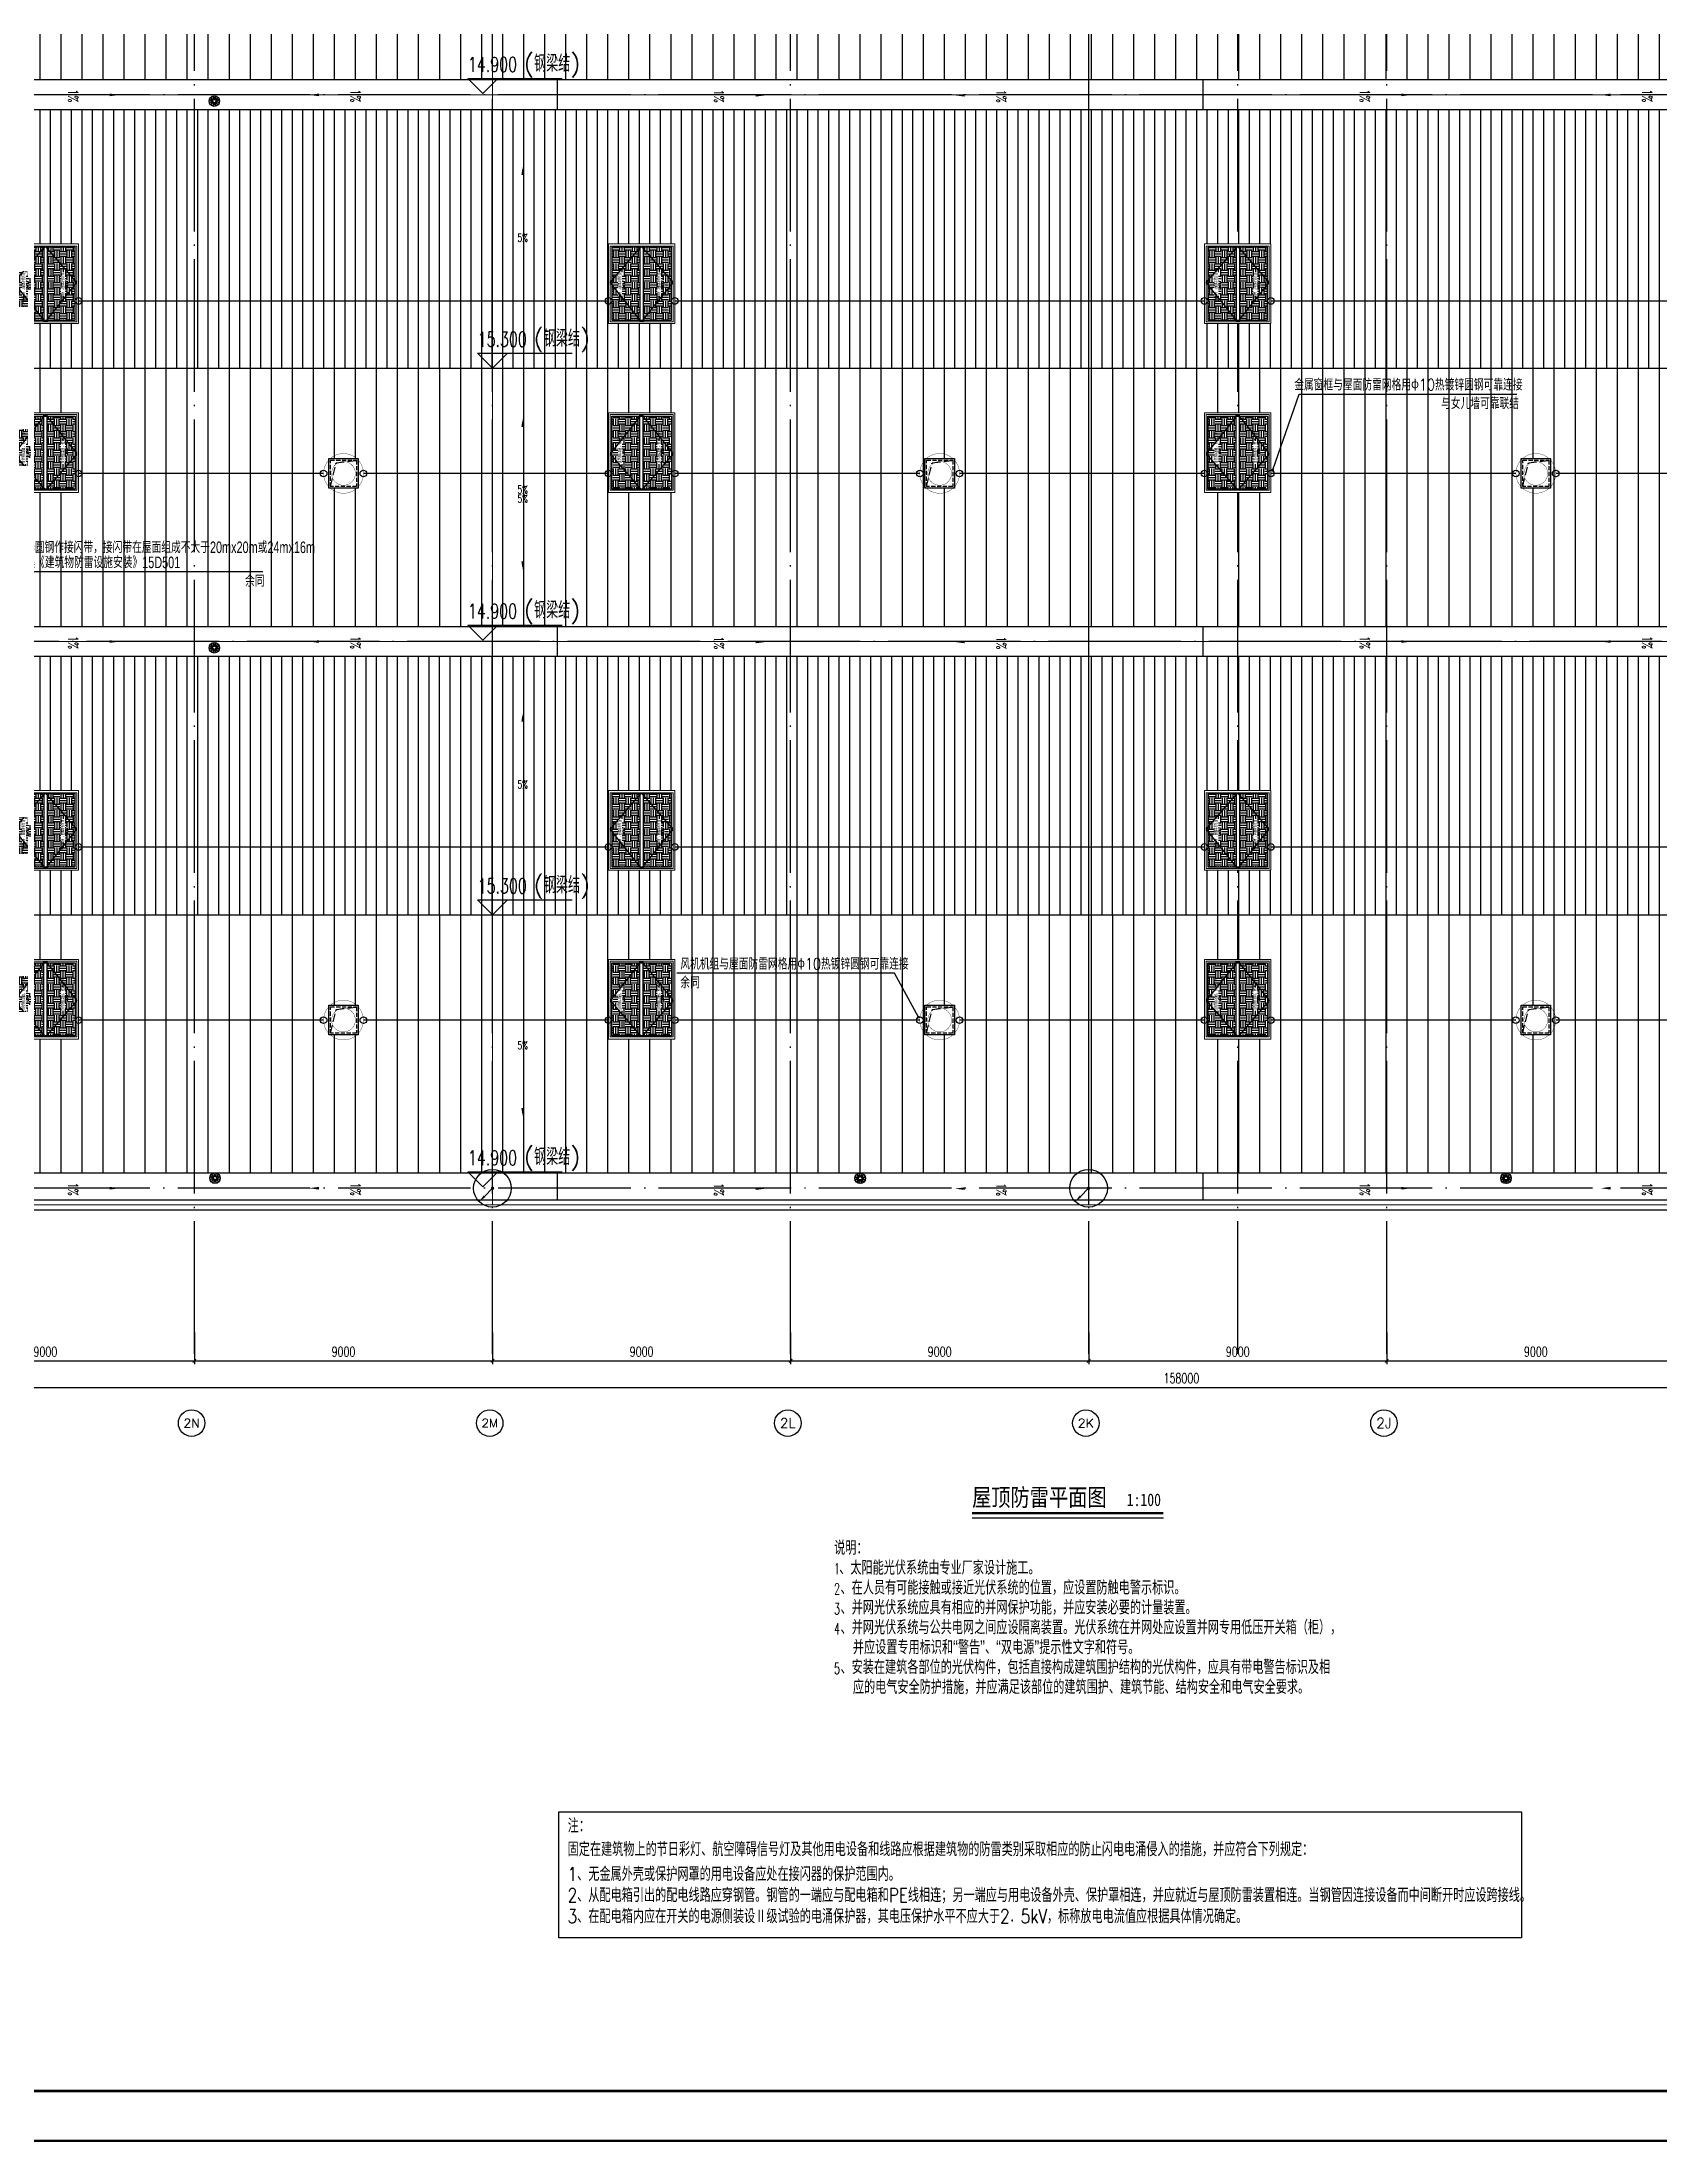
# Model space of a CAD drawing. Extents: x -1396510 to 1250330, y -1892470 to 1623980.
# Drawn here: x -241458 to -192635, y -957638 to -894254 of the extents above; entities that cross this region are included whole.
import ezdxf
from ezdxf.enums import TextEntityAlignment as Align

# ---------------------------------------------------------------- set-up
doc = ezdxf.new("R2010")
doc.units = 0
doc.header["$LTSCALE"] = 1000
doc.header["$MEASUREMENT"] = 0
for name, pattern in [('CENTER2', [1.125, 0.75, -0.125, 0.125, -0.125]), ('DASH', [0.35, 0.25, -0.1]), ('DOTE', [2.42, 2, -0.2, 0.02, -0.2]), ('HIDDEN', [9.525, 6.35, -3.175])]:
    doc.linetypes.add(name, pattern=pattern)
doc.layers.get('Defpoints').update_dxf_attribs({"color": 210})
for name, color, linetype in [('0-cxFrame', 155, 'Continuous'), ('A-AXIS-D', 1, 'Continuous'), ('A-AXIS-DOTE', 14, 'DOTE'), ('A-AXIS-SYMB', 3, 'Continuous'), ('A-DRAIN', 142, 'Continuous'), ('A-HATCH-2', 251, 'Continuous'), ('A-LIN-V', 9, 'Continuous'), ('A-SFCE', 30, 'Continuous'), ('A-WINDOW', 140, 'Continuous'), ('AS-COLN', 6, 'Continuous'), ('AS-结构边线层', 200, 'Continuous'), ('DIM-接地', 3, 'Continuous'), ('DIM_SYMB', 3, 'Continuous'), ('LWIRE', 4, 'Continuous'), ('PUB_TEXT', 7, 'Continuous'), ('SPACE', 7, 'Continuous'), ('SPACE_HATCH', 8, 'Continuous'), ('TEL_LEAD', 3, 'Continuous'), ('TEL_TEXT', 7, 'Continuous'), ('WIRE-接地', 4, 'Continuous'), ('WIRE-照明', 1, 'Continuous'), ('WIRE-避雷', 4, 'Continuous'), ('参考线', 8, 'Continuous'), ('外框', 1, 'HIDDEN'), ('暖通', 7, 'Continuous'), ('虹吸雨水斗', 6, 'Continuous')]:
    doc.layers.add(name, color=color, linetype=linetype)
doc.layers.add('0-cxText', color=131, linetype='Continuous', lineweight=25)
doc.layers.add('成型线', color=3, linetype='Continuous', lineweight=18)
doc.layers.add('A-云线2', color=3, linetype='Continuous', plot=False)
doc.layers.add('A-加建区域', color=47, linetype='Continuous', plot=False)
doc.styles.add('-宋体', font='', dxfattribs={"width": 0.8})
doc.styles.add('_TCH_AXIS', font='COMPLEX', dxfattribs={"bigfont": 'GBCBIG'})
doc.styles.add('_TCH_DIM', font='SIMPLEX', dxfattribs={"bigfont": 'GBCBIG'})
doc.styles.add('_TCH_DIM_T3', font='SIMPLEX', dxfattribs={"width": 0.705882, "bigfont": 'GBCBIG'})
doc.styles.add('_TCH_SPACE', font='SIMPLEX', dxfattribs={"height": 5, "bigfont": 'GBCBIG'})
doc.styles.add('_TEL_DIM', font='SIMPLEX', dxfattribs={"width": 0.8, "height": 3.5, "bigfont": 'HZTXT'})
doc.styles.add('cx_tuming', font='simhei.ttf')
doc.styles.add('cx_tuqian1', font='')
doc.styles.add('HZTXT5', font='aa.shx', dxfattribs={"width": 0.7, "bigfont": 'hztxt.shx'})
doc.styles.get("Standard").update_dxf_attribs({"font": 'gbenor.shx', "bigfont": 'gbcbig.shx'})
doc.styles.add('黑体', font='simhei.ttf', dxfattribs={"height": 12})
doc.styles.get('-宋体').set_extended_font_data('SimSun')
doc.styles.get('cx_tuqian1').set_extended_font_data('SimSun')
doc.dimstyles.new('_TCH_ARCH&&100', dxfattribs={"dimtxt": 297.5, "dimasz": 100, "dimexe": 100, "dimexo": 100, "dimgap": 126.25, "dimtad": 1, "dimdec": 0, "dimzin": 0, "dimdsep": 46, "dimtxsty": '_TCH_DIM_T3', "dimblk": 'ARCHTICK', "dimcen": 0.09, "dimclrt": 7, "dimazin": 2, "dimtfac": 1, "dimtdec": 0, "dimtix": 1, "dimtmove": 2, "dimatfit": 3, "dimfxl": 0, "dimtolj": 1, "dimtzin": 0, "dimarcsym": 0})
pattern_1 = [(90, (-214845.8, -722570), (-317.5, 0), [])]
pattern_2 = [(90, (-214845.8, -722570), (-635, 0), [])]
pattern_3 = [(0, (0, 0), (187.5, 187.5), [187.5, -187.5]), (0, (0, 70.31), (187.5, 187.5), [187.5, -187.5]), (0, (0, 140.62), (187.5, 187.5), [187.5, -187.5]), (90, (23.44, 164.06), (-187.5, 187.5), [187.5, -187.5]), (90, (93.75, 164.06), (-187.5, 187.5), [187.5, -187.5]), (90, (164.06, 164.06), (-187.5, 187.5), [187.5, -187.5])]

# ---------------------------------------------------------------- blocks, each defined once
blk = doc.blocks.new('423213')
at = {"layer": 'A-AXIS-SYMB', "color": 8}
for p, q in [((327494, 689616), (327044, 690066)), ((327044, 690066), (329894, 690066)), ((327494, 689616), (327944, 690066))]:
    blk.add_line(p, q, dxfattribs=at)
at = {"layer": 'A-AXIS-SYMB', "color": 7, "style": '_TCH_DIM', "width": 0.705882}
blk.add_text('14.900', height=446.2, dxfattribs=at).set_placement((327043, 690266))
at = {"layer": 'A-AXIS-SYMB', "color": 7, "style": '_TCH_DIM'}
blk.add_text('(钢梁结)', height=506.4, dxfattribs=at).set_placement((328738, 690266))
blk = doc.blocks.new('w4243')
at = {"layer": 'A-AXIS-SYMB', "color": 8}
for p, q in [((327787, 697820), (327337, 698270)), ((327337, 698270), (330187, 698270)), ((327787, 697820), (328237, 698270))]:
    blk.add_line(p, q, dxfattribs=at)
at = {"layer": 'A-AXIS-SYMB', "color": 7, "style": '_TCH_DIM', "width": 0.705882}
blk.add_text('15.300', height=446.2, dxfattribs=at).set_placement((327337, 698470))
at = {"layer": 'A-AXIS-SYMB', "color": 7, "style": '_TCH_DIM'}
blk.add_text('(钢梁结)', height=506.4, dxfattribs=at).set_placement((329032, 698470))
blk = doc.blocks.new('“奔腾”虹吸雨水斗')
at = {"layer": '虹吸雨水斗', "color": 8, "lineweight": 25}
for p, q in [((946944, 86685), (947028, 86658)), ((947028, 86641), (946944, 86614)), ((947032, 86673), (946946, 86692)), ((946946, 86607), (947032, 86625)), ((946982, 86753), (947040, 86688)), ((947040, 86611), (946982, 86546)), ((947052, 86699), (946987, 86758)), ((946987, 86541), (947052, 86600)), ((947048, 86793), (947066, 86707)), ((947082, 86711), (947055, 86795)), ((947125, 86795), (947098, 86711)), ((947114, 86707), (947132, 86793)), ((947194, 86758), (947128, 86699)), ((947128, 86600), (947194, 86541)), ((947140, 86688), (947199, 86753)), ((947199, 86546), (947140, 86611)), ((947234, 86692), (947148, 86673)), ((947148, 86625), (947234, 86607)), ((947152, 86658), (947236, 86685)), ((947236, 86614), (947152, 86641)), ((947066, 86592), (947048, 86506)), ((947055, 86504), (947082, 86587)), ((947098, 86587), (947125, 86504)), ((947132, 86506), (947114, 86592))]:
    blk.add_line(p, q, dxfattribs=at)
for radius in [150, 47.6]:
    blk.add_circle((947090, 86649), radius, dxfattribs=at)
for centre, start, end in [((947025, 86649), 291.63817, 68.36747), ((947034, 86682), 261.63817, 38.36747), ((947034, 86617), 321.63817, 98.36747), ((947057, 86706), 231.63817, 8.36747), ((947057, 86593), 351.63817, 128.36747), ((947090, 86715), 201.63817, 338.36747), ((947123, 86706), 171.63817, 308.36747), ((947123, 86593), 51.63817, 188.36747), ((947147, 86682), 141.63817, 278.36747), ((947147, 86617), 81.63817, 218.36747), ((947155, 86649), 111.63817, 248.36747), ((947090, 86584), 21.63817, 158.36747)]:
    blk.add_arc(centre, 8.82, start, end, dxfattribs=at)
blk = doc.blocks.new('w4234233')
at = {"layer": 'A-AXIS-SYMB', "color": 8}
for points in [[(355546, 826830, 0, 0, 0), (355546, 825680, 0, 80, 0), (355546, 825980, 0, 0, 0)], [(355546, 818810, 0, 0, 0), (355546, 819960, 0, 80, 0), (355546, 819660, 0, 0, 0)]]:
    blk.add_lwpolyline(points, format="xyseb", dxfattribs=at)
at = {"layer": 'A-AXIS-SYMB', "color": 7, "style": '_TCH_DIM', "width": 0.705882}
for p in [(355376, 826935), (355376, 818407)]:
    blk.add_text('1%%%', height=297.5, dxfattribs=at).set_placement(p)
blk = doc.blocks.new('44')
blk.add_wipeout([(277496, 745320), (279896, 745320), (279896, 747320), (277496, 747320)]).dxf.layer = '参考线'
at = {"layer": 'SPACE_HATCH'}
h = blk.add_hatch(dxfattribs=at)
h.set_pattern_fill('土壤', color=8, scale=50, style=0)
h.set_pattern_definition(pattern_3)
h.paths.add_polyline_path([(277596, 746370), (279796, 746370), (279796, 747220), (277596, 747220)])
h.paths.add_polyline_path([(278352, 746904), (279057, 746904), (279057, 747034), (278352, 747034)])
h.paths.add_polyline_path([(278591, 746811), (278817, 746811), (278817, 746895), (278591, 746895)])
h = blk.add_hatch(dxfattribs=at)
h.set_pattern_fill('土壤', color=8, scale=50, style=0)
h.set_pattern_definition(pattern_3)
h.paths.add_polyline_path([(277596, 746270), (279796, 746270), (279796, 745420), (277596, 745420)])
h.paths.add_polyline_path([(278352, 745724), (279057, 745724), (279057, 745854), (278352, 745854)])
h.paths.add_polyline_path([(278591, 745631), (278817, 745631), (278817, 745715), (278591, 745715)])
at = {"color": 2}
for p, q in [((277566, 746370), (279851, 746370)), ((277566, 746270), (279851, 746270))]:
    blk.add_line(p, q, dxfattribs=at)
at = {"layer": 'A-SFCE'}
blk.add_lwpolyline([(277596, 747220), (279796, 747220), (279796, 745420), (277596, 745420)], close=True, dxfattribs=at)
at = {"layer": '外框', "color": 8}
for points in [[(279851, 746320), (278658, 747270), (277566, 746320)], [(279851, 746320), (278658, 745370), (277566, 746320)]]:
    blk.add_lwpolyline(points, dxfattribs=at)
at = {"layer": '成型线'}
blk.add_line((279896, 745320), (279896, 747320), dxfattribs=at)
blk.add_lwpolyline([(279896, 745320), (277496, 745320), (277496, 747320), (279896, 747320)], dxfattribs=at)
blk.add_lwpolyline([(279851, 745370), (279851, 747270), (277566, 747270), (277566, 745370)], close=True, dxfattribs=at)
at = {"layer": 'SPACE', "color": 8, "style": '_TCH_SPACE'}
for p in [(278365, 746930), (278365, 745750)]:
    blk.add_text('自然排烟窗，有效面积', height=96.5, dxfattribs=at).set_placement(p)
at = {"layer": 'SPACE', "color": 8, "style": '_TCH_SPACE', "width": 0.705882}
for s, height, p in [('1.87m', 59.5, (278600, 746828)), ('2', 29.8, (278792, 746863)), ('1.87m', 59.5, (278600, 745648)), ('2', 29.8, (278792, 745683))]:
    blk.add_text(s, height=height, dxfattribs=at).set_placement(p)
blk = doc.blocks.new('eeee')
at = {"layer": 'A-LIN-V'}
blk.add_blockref('44', (16550, 81000), dxfattribs=at)
at = {"layer": 'A-LIN-V', "xscale": -0.9999999999999998}
blk.add_blockref('44', (579042, 81000), dxfattribs=at)
blk = doc.blocks.new('fengji')
blk.add_wipeout([(-445, 445), (445, 445), (445, -445), (-445, -445)]).dxf.layer = '参考线'
at = {"layer": 'A-HATCH-2', "color": 8, "const_width": 10}
for points in [[(0, -600, -1), (0, 600, -1)], [(0, -600, 1), (0, 600, 1)]]:
    blk.add_lwpolyline(points, format="xyb", dxfattribs=at)
at = {"layer": 'A-HATCH-2', "color": 8, "linetype": 'DASH', "const_width": 10}
for points in [[(0, -358, -1), (0, 358, -1)], [(0, -358, 1), (0, 358, 1)]]:
    blk.add_lwpolyline(points, format="xyb", dxfattribs=at)
at = {"layer": 'AS-COLN', "ltscale": 0.5}
blk.add_lwpolyline([(-445, 445), (445, 445), (445, -445), (-445, -445)], close=True, dxfattribs=at)
at = {"layer": 'AS-COLN', "linetype": 'DASH', "ltscale": 0.5}
blk.add_lwpolyline([(-395, 395), (395, 395), (395, -395), (-395, -395)], close=True, dxfattribs=at)
at = {"layer": 'AS-结构边线层', "color": 8, "linetype": 'DASH'}
blk.add_lwpolyline([(395, 395), (225, -315), (-395, -395)], dxfattribs=at)
blk = doc.blocks.new('_ArchTick')
at = {"color": 0, "linetype": 'ByBlock', "const_width": 0.4}
blk.add_lwpolyline([(-0.5, -0.5), (0.5, 0.5)], dxfattribs=at)
blk = doc.blocks.new('*D5864')
at = {"layer": 'A-AXIS-D', "color": 0, "lineweight": -2, "transparency": 16777216}
for p, q in [((39300, -86850), (39300, -87810)), ((48300, -86850), (48300, -87810)), ((39300, -87710), (48300, -87710))]:
    blk.add_line(p, q, dxfattribs=at)
at = {"layer": 'Defpoints', "color": 0, "transparency": 16777216}
for p in [(39300, -86750), (48300, -86750), (48300, -87710)]:
    blk.add_point(p, dxfattribs=at)
at = {"layer": 'A-AXIS-D', "color": 0, "lineweight": -2, "transparency": 16777216, "xscale": 100, "yscale": 100, "zscale": 100, "rotation": 180}
blk.add_blockref('_ArchTick', (39300, -87710), dxfattribs=at)
at = {"layer": 'A-AXIS-D', "color": 0, "lineweight": -2, "transparency": 16777216, "xscale": 100, "yscale": 100, "zscale": 100}
blk.add_blockref('_ArchTick', (48300, -87710), dxfattribs=at)
at = {"layer": 'A-AXIS-D', "color": 7, "transparency": 16777216, "insert": (43800, -87435), "char_height": 297.5, "attachment_point": 5, "style": '_TCH_DIM_T3'}
blk.add_mtext('\\A1;9000', dxfattribs=at)
blk = doc.blocks.new('*D5865')
at = {"layer": 'A-AXIS-D', "color": 0, "lineweight": -2, "transparency": 16777216}
for p, q in [((48300, -86850), (48300, -87810)), ((57300, -86850), (57300, -87810)), ((48300, -87710), (57300, -87710))]:
    blk.add_line(p, q, dxfattribs=at)
at = {"layer": 'Defpoints', "color": 0, "transparency": 16777216}
for p in [(48300, -86750), (57300, -86750), (57300, -87710)]:
    blk.add_point(p, dxfattribs=at)
at = {"layer": 'A-AXIS-D', "color": 0, "lineweight": -2, "transparency": 16777216, "xscale": 100, "yscale": 100, "zscale": 100, "rotation": 180}
blk.add_blockref('_ArchTick', (48300, -87710), dxfattribs=at)
at = {"layer": 'A-AXIS-D', "color": 0, "lineweight": -2, "transparency": 16777216, "xscale": 100, "yscale": 100, "zscale": 100}
blk.add_blockref('_ArchTick', (57300, -87710), dxfattribs=at)
at = {"layer": 'A-AXIS-D', "color": 7, "transparency": 16777216, "insert": (52800, -87435), "char_height": 297.5, "attachment_point": 5, "style": '_TCH_DIM_T3'}
blk.add_mtext('\\A1;9000', dxfattribs=at)
blk = doc.blocks.new('*D5866')
at = {"layer": 'A-AXIS-D', "color": 0, "lineweight": -2, "transparency": 16777216}
for p, q in [((57300, -86850), (57300, -87810)), ((66300, -86850), (66300, -87810)), ((57300, -87710), (66300, -87710))]:
    blk.add_line(p, q, dxfattribs=at)
at = {"layer": 'Defpoints', "color": 0, "transparency": 16777216}
for p in [(57300, -86750), (66300, -86750), (66300, -87710)]:
    blk.add_point(p, dxfattribs=at)
at = {"layer": 'A-AXIS-D', "color": 0, "lineweight": -2, "transparency": 16777216, "xscale": 100, "yscale": 100, "zscale": 100, "rotation": 180}
blk.add_blockref('_ArchTick', (57300, -87710), dxfattribs=at)
at = {"layer": 'A-AXIS-D', "color": 0, "lineweight": -2, "transparency": 16777216, "xscale": 100, "yscale": 100, "zscale": 100}
blk.add_blockref('_ArchTick', (66300, -87710), dxfattribs=at)
at = {"layer": 'A-AXIS-D', "color": 7, "transparency": 16777216, "insert": (61800, -87435), "char_height": 297.5, "attachment_point": 5, "style": '_TCH_DIM_T3'}
blk.add_mtext('\\A1;9000', dxfattribs=at)
blk = doc.blocks.new('*D5867')
at = {"layer": 'A-AXIS-D', "color": 0, "lineweight": -2, "transparency": 16777216}
for p, q in [((66300, -86850), (66300, -87810)), ((75300, -86850), (75300, -87810)), ((66300, -87710), (75300, -87710))]:
    blk.add_line(p, q, dxfattribs=at)
at = {"layer": 'Defpoints', "color": 0, "transparency": 16777216}
for p in [(66300, -86750), (75300, -86750), (75300, -87710)]:
    blk.add_point(p, dxfattribs=at)
at = {"layer": 'A-AXIS-D', "color": 0, "lineweight": -2, "transparency": 16777216, "xscale": 100, "yscale": 100, "zscale": 100, "rotation": 180}
blk.add_blockref('_ArchTick', (66300, -87710), dxfattribs=at)
at = {"layer": 'A-AXIS-D', "color": 0, "lineweight": -2, "transparency": 16777216, "xscale": 100, "yscale": 100, "zscale": 100}
blk.add_blockref('_ArchTick', (75300, -87710), dxfattribs=at)
at = {"layer": 'A-AXIS-D', "color": 7, "transparency": 16777216, "insert": (70800, -87435), "char_height": 297.5, "attachment_point": 5, "style": '_TCH_DIM_T3'}
blk.add_mtext('\\A1;9000', dxfattribs=at)
blk = doc.blocks.new('*D5868')
at = {"layer": 'A-AXIS-D', "color": 0, "lineweight": -2, "transparency": 16777216}
for p, q in [((75300, -86850), (75300, -87810)), ((84300, -86850), (84300, -87810)), ((75300, -87710), (84300, -87710))]:
    blk.add_line(p, q, dxfattribs=at)
at = {"layer": 'Defpoints', "color": 0, "transparency": 16777216}
for p in [(75300, -86750), (84300, -86750), (84300, -87710)]:
    blk.add_point(p, dxfattribs=at)
at = {"layer": 'A-AXIS-D', "color": 0, "lineweight": -2, "transparency": 16777216, "xscale": 100, "yscale": 100, "zscale": 100, "rotation": 180}
blk.add_blockref('_ArchTick', (75300, -87710), dxfattribs=at)
at = {"layer": 'A-AXIS-D', "color": 0, "lineweight": -2, "transparency": 16777216, "xscale": 100, "yscale": 100, "zscale": 100}
blk.add_blockref('_ArchTick', (84300, -87710), dxfattribs=at)
at = {"layer": 'A-AXIS-D', "color": 7, "transparency": 16777216, "insert": (79800, -87435), "char_height": 297.5, "attachment_point": 5, "style": '_TCH_DIM_T3'}
blk.add_mtext('\\A1;9000', dxfattribs=at)
blk = doc.blocks.new('*D5869')
at = {"layer": 'A-AXIS-D', "color": 0, "lineweight": -2, "transparency": 16777216}
for p, q in [((84300, -86850), (84300, -87810)), ((93300, -86850), (93300, -87810)), ((84300, -87710), (93300, -87710))]:
    blk.add_line(p, q, dxfattribs=at)
at = {"layer": 'Defpoints', "color": 0, "transparency": 16777216}
for p in [(84300, -86750), (93300, -86750), (93300, -87710)]:
    blk.add_point(p, dxfattribs=at)
at = {"layer": 'A-AXIS-D', "color": 0, "lineweight": -2, "transparency": 16777216, "xscale": 100, "yscale": 100, "zscale": 100, "rotation": 180}
blk.add_blockref('_ArchTick', (84300, -87710), dxfattribs=at)
at = {"layer": 'A-AXIS-D', "color": 0, "lineweight": -2, "transparency": 16777216, "xscale": 100, "yscale": 100, "zscale": 100}
blk.add_blockref('_ArchTick', (93300, -87710), dxfattribs=at)
at = {"layer": 'A-AXIS-D', "color": 7, "transparency": 16777216, "insert": (88800, -87435), "char_height": 297.5, "attachment_point": 5, "style": '_TCH_DIM_T3'}
blk.add_mtext('\\A1;9000', dxfattribs=at)
blk = doc.blocks.new('*D5878')
at = {"layer": 'A-AXIS-D', "color": 0, "lineweight": -2, "transparency": 16777216}
for p, q in [((-900, -86950), (-900, -88610)), ((157100, -86950), (157100, -88610)), ((-900, -88510), (157100, -88510))]:
    blk.add_line(p, q, dxfattribs=at)
at = {"layer": 'Defpoints', "color": 0, "transparency": 16777216}
for p in [(-900, -86850), (157100, -86850), (157100, -88510)]:
    blk.add_point(p, dxfattribs=at)
at = {"layer": 'A-AXIS-D', "color": 0, "lineweight": -2, "transparency": 16777216, "xscale": 100, "yscale": 100, "zscale": 100, "rotation": 180}
blk.add_blockref('_ArchTick', (-900, -88510), dxfattribs=at)
at = {"layer": 'A-AXIS-D', "color": 0, "lineweight": -2, "transparency": 16777216, "xscale": 100, "yscale": 100, "zscale": 100}
blk.add_blockref('_ArchTick', (157100, -88510), dxfattribs=at)
at = {"layer": 'A-AXIS-D', "color": 7, "transparency": 16777216, "insert": (78100, -88235), "char_height": 297.5, "attachment_point": 5, "style": '_TCH_DIM_T3'}
blk.add_mtext('\\A1;158000', dxfattribs=at)
blk = doc.blocks.new('$TelecSys$00000080')
for p, q in [((-0.7, -0.7), (0, 0)), ((0.1, 0.1), (0.1, 0.1)), ((-0.1, -0.1), (-0.1, -0.1))]:
    blk.add_line(p, q)
at = {"const_width": 0.142}
blk.add_lwpolyline([(0.07, 0, 1), (-0.07, 0, 1)], format="xyb", close=True, dxfattribs=at)
blk.add_solid([(-0.63, -0.77), (-0.77, -0.63), (-1.15, -1.15)])
at = {"width": 0.8, "flags": 9}
blk.add_attdef('A', (0, 0), '', height=0.00002, rotation=180, dxfattribs=at)
blk = doc.blocks.new('$TelecSys$00000010')
blk.add_circle((0, 0, 0), 1)
blk = doc.blocks.new('TK22.A0+1 L(Dragon)')
at = {"layer": '0-cxFrame', "color": 7, "const_width": 0.5}
blk.add_lwpolyline([(0, 0), (-1485, 0), (-1485, 841), (0, 841)], close=True, dxfattribs=at)
at = {"layer": '0-cxFrame', "const_width": 0.5}
blk.add_lwpolyline([(-80, 10), (-1465, 10), (-1465, 831), (-80, 831)], close=True, dxfattribs=at)
at = {"style": '黑体', "flags": 4}
blk.add_attdef('图幅', text='', height=3.3, dxfattribs=at).set_placement((-40, 3), align=Align.RIGHT)
at = {"layer": '0-cxText', "flags": 4}
for tag, height, style, p in [('建设单位', 3.5, 'cx_tuming', (-45, 240)), ('项目名称', 3.5, 'cx_tuming', (-45, 210)), ('子项名称', 3.5, 'cx_tuming', (-45, 180)), ('工程编号', 3.3, 'cx_tuqian1', (-35, 165)), ('图名1', 3.5, 'cx_tuming', (-45, 87)), ('图名2', 3.5, 'cx_tuming', (-45, 79)), ('图名3', 3.5, 'cx_tuming', (-45, 71)), ('出图日期', 3.3, 'cx_tuqian1', (-39, 60)), ('专业', 3.3, 'cx_tuqian1', (-55, 52)), ('图号', 3.3, 'cx_tuqian1', (-55, 44)), ('版次', 3.3, 'cx_tuqian1', (-20, 44))]:
    blk.add_attdef(tag, text='', height=height, dxfattribs=dict(at, style=style)).set_placement(p, align=Align.MIDDLE)
at = {"layer": 'Defpoints', "color": 6, "flags": 4}
for tag, height, style, p in [('tufu', 3.3, '黑体', (-12, 12)), ('dwfname', 4, 'cx_tuqian1', (-80, 3))]:
    blk.add_attdef(tag, text='', height=height, dxfattribs=dict(at, style=style)).set_placement(p, align=Align.RIGHT)
blk = doc.blocks.new('世赫2#厂房屋顶0821')
at = {"layer": 'A-HATCH-2'}
h = blk.add_hatch(dxfattribs=at)
h.set_pattern_fill('ANSI31', color=256, scale=400, angle=45)
h.set_pattern_definition(pattern_2)
h.paths.add_polyline_path([(19034.2, -41250), (151569.9, -41250), (156800, -41250), (156800, -49050), (5504.5, -49050), (8034.7, -41250), (22714.2, -41250)])
h = blk.add_hatch(dxfattribs=at)
h.set_pattern_fill('ANSI31', color=256, scale=200, angle=45)
h.set_pattern_definition(pattern_1)
h.paths.add_polyline_path([(19034.2, -57750), (151569.9, -57750), (156800, -57750), (156800, -49950), (5212.5, -49950), (2682.3, -57750), (22714.2, -57750)])
h = blk.add_hatch(dxfattribs=at)
h.set_pattern_fill('ANSI31', color=256, scale=400, angle=45)
h.set_pattern_definition(pattern_2)
h.paths.add_polyline_path([(19034.2, -57750), (151569.9, -57750), (156800, -57750), (156800, -65550), (152.1, -65550), (2682.3, -57750), (22714.2, -57750)])
h = blk.add_hatch(dxfattribs=at)
h.set_pattern_fill('ANSI31', color=256, scale=200, angle=45)
h.set_pattern_definition(pattern_1)
h.paths.add_polyline_path([(19034.2, -74250), (151569.9, -74250), (156800, -74250), (156800, -66450), (-300, -66450), (-300, -68300), (-600, -68300), (-600, -74225), (22714.2, -74250)])
h = blk.add_hatch(dxfattribs=at)
h.set_pattern_fill('ANSI31', color=256, scale=400, angle=45)
h.set_pattern_definition(pattern_2)
h.paths.add_polyline_path([(19034.2, -74250), (151569.9, -74250), (156800, -74250), (156800, -82050), (-600, -82050), (-600, -74250), (22714.2, -74250)])
at = {"layer": 'A-AXIS-D'}
for centre in [(48215.1, -89588.9), (57215.1, -89588.9), (66215.1, -89588.9), (75215.1, -89588.9), (84215.1, -89588.9)]:
    blk.add_circle(centre, 400, dxfattribs=at)
at = {"layer": 'A-AXIS-DOTE', "color": 8, "ltscale": 2}
for p, q in [((48300, -87498.9), (48300, 6300)), ((57300, -87498.9), (57300, 6300)), ((66300, -87498.9), (66300, 6300)), ((75300, -87498.9), (75300, 6300)), ((79800, -87498.9), (79800, 6300)), ((84300, -87498.9), (84300, 6300)), ((163114.2, -49500), (-11095.8, -49500)), ((165204.2, -66000), (-11095.8, -66000)), ((163114.2, -82500), (-11095.8, -82500))]:
    blk.add_line(p, q, dxfattribs=at)
at = {"layer": 'A-AXIS-SYMB', "color": 8}
for points in [[(58204.2, -53610, 0, 0, 0), (58204.2, -51680, 0, 64, 0), (58204.2, -51920, 0, 0, 0)], [(58204.2, -53610, 0, 0, 0), (58204.2, -51680, 0, 64, 0), (58204.2, -51920, 0, 0, 0)], [(58204.2, -61210, 0, 0, 0), (58204.2, -59280, 0, 64, 0), (58204.2, -59520, 0, 0, 0)], [(58204.2, -61890, 0, 0, 0), (58204.2, -63820, 0, 64, 0), (58204.2, -63580, 0, 0, 0)], [(58204.2, -70110, 0, 0, 0), (58204.2, -68180, 0, 64, 0), (58204.2, -68420, 0, 0, 0)], [(58204.2, -78390, 0, 0, 0), (58204.2, -80320, 0, 64, 0), (58204.2, -80080, 0, 0, 0)]]:
    blk.add_lwpolyline(points, format="xyseb", dxfattribs=at)
at = {"layer": 'A-DRAIN'}
for p, q in [((59250, -49062.4), (59250, -49962.4)), ((78750, -49050), (78750, -49950)), ((59250, -65562.4), (59250, -66462.4)), ((78750, -65550), (78750, -66450)), ((59250, -82062.4), (59250, -82850)), ((78750, -82050), (78750, -82850))]:
    blk.add_line(p, q, dxfattribs=at)
at = {"layer": 'A-LIN-V'}
for points in [[(156800, -49050), (5504.5, -49050)], [(5212.5, -49950), (152.1, -65550), (156800, -65550)], [(156800, -49950), (5212.5, -49950)], [(156800, -66450), (-300, -66450)], [(156800, -82050), (-600, -82050)]]:
    blk.add_lwpolyline(points, dxfattribs=at)
at = {"layer": 'A-SFCE'}
for points in [[(-300, -68000), (-900, -68000), (-900, -83150), (157100, -83150), (157100, -83150), (157100, 650), (20575.1, 650), (-900, -65552.5), (-900, -66500)], [(-600, -68300), (-600, -82850), (156800, -82850), (156800, 350), (20793.2, 350), (-600, -65600), (-600, -66200)], [(1946.4, -57750), (156800, -57750)], [(-600, -74250), (156800, -74250)]]:
    blk.add_lwpolyline(points, dxfattribs=at)
at = {"layer": 'A-WINDOW', "color": 8}
for name, p in [('423213', (-270487.4, -739070)), ('w4243', (-270487.4, -755570)), ('w4243', (-270487.4, -755570)), ('423213', (-270487.4, -755570)), ('w4243', (-270487.4, -772070)), ('423213', (-270487.4, -772070))]:
    blk.add_blockref(name, p, dxfattribs=at)
at = {"layer": 'A-加建区域', "color": 8, "rotation": 270}
for p in [(-773920, 306045.8), (-754420, 306033.4), (-734920, 306045.8), (-773920, 289545.8), (-754420, 289533.4), (-734920, 289545.8), (-773920, 273045.8), (-754420, 273033.4), (-734920, 273045.8)]:
    blk.add_blockref('w4234233', p, dxfattribs=at)
at = {"layer": '虹吸雨水斗', "xscale": 1.061320754715, "yscale": 1.061320754715, "zscale": 1.061320754715}
for p in [(-956266.3, -141651.1), (-956266.3, -158150.2), (-956246, -174158.3), (-936766.3, -174162.8), (-917266.3, -174162.8)]:
    blk.add_blockref('“奔腾”虹吸雨水斗', p, dxfattribs=at)
at = {"layer": 'A-AXIS-D', "color": 7, "style": '_TCH_AXIS'}
for s, height, p, p2 in [('2N', 265.5, (47968.6, -89721.6), (48461.6, -89721.6)), ('2M', 255.29, (56965.9, -89716.5), (57464.3, -89716.5)), ('2L', 288.12, (65975, -89732.9), (66455.2, -89732.9)), ('2K', 265.5, (74968.6, -89721.6), (75461.6, -89721.6)), ('2J', 314.07, (83983.3, -89745.9), (84446.9, -89745.9))]:
    blk.add_text(s, height=height, dxfattribs=at).set_placement(p, p2, align=Align.FIT)
at = {"layer": 'A-AXIS-SYMB', "color": 7, "style": '_TCH_DIM', "width": 0.705882}
for p in [(58052.2, -53932), (58052.2, -53932), (58052.2, -61532), (58052.2, -61806), (58052.2, -70432), (58052.2, -78306)]:
    blk.add_text('5%', height=238, dxfattribs=at).set_placement(p)
at = {"layer": 'A-AXIS-D'}
for base, p1, p2, picture, middle in [((48300, -87710), (39300, -86750), (48300, -86750), '*D5864', (43800, -87435)), ((57300, -87710), (48300, -86750), (57300, -86750), '*D5865', (52800, -87435)), ((66300, -87710), (57300, -86750), (66300, -86750), '*D5866', (61800, -87435)), ((75300, -87710), (66300, -86750), (75300, -86750), '*D5867', (70800, -87435)), ((84300, -87710), (75300, -86750), (84300, -86750), '*D5868', (79800, -87435)), ((93300, -87710), (84300, -86750), (93300, -86750), '*D5869', (88800, -87435)), ((157100, -88510), (-900, -86850), (157100, -86850), '*D5878', (78100, -88235))]:
    dim = blk.add_linear_dim(base=base, p1=p1, p2=p2, angle=0, dimstyle='_TCH_ARCH&&100', dxfattribs=at)
    dim.commit()
    dim.dimension.update_dxf_attribs({"geometry": picture, "text_midpoint": middle, "dimtype": 161})
at = {"layer": 'A-WINDOW', "rotation": 90}
for p in [(871120.1, -355545.8), (889120.1, -355545.8), (907120.1, -355545.8), (871120.1, -372045.8), (889120.1, -372045.8), (907120.1, -372045.8)]:
    blk.add_blockref('eeee', p, dxfattribs=at)
at = {"layer": '暖通', "rotation": 180}
for p in [(52800, -60925), (70800, -60925), (88800, -60925), (52800, -77425), (70800, -77425), (88800, -77425)]:
    blk.add_blockref('fengji', p, dxfattribs=at)

msp = doc.modelspace()

# ---------------------------------------------------------------- linework, layer by layer
at = {"layer": 'TEL_TEXT', "color": 1}
msp.add_lwpolyline([(-225853.8, -947670), (-196786.2, -947670), (-196786.2, -951477), (-225853.8, -951477)], close=True, dxfattribs=at)

# ---------------------------------------------------------------- block references
at = {"layer": 'A-云线2'}
msp.add_blockref('世赫2#厂房屋顶0821', (-285154.2, -846350), dxfattribs=at)

# ---------------------------------------------------------------- texts
at = {"layer": 'TEL_TEXT', "color": 1, "style": '_TEL_DIM', "width": 0.8}
for s, p in [('注：', (-225586.2, -948302.4)), ('固定在建筑物上的节日彩灯、航空障碍信号灯及其他用电设备和线路应根据建筑物的防雷类别采取相应的防止闪电电涌侵入的措施，并应符合下列规定：', (-225586.2, -949011.5)), ('1、无金属外壳或保护网罩的用电设备应处在接闪器的保护范围内。', (-225586.2, -949759.8)), ('2、从配电箱引出的配电线路应穿钢管。钢管的一端应与配电箱和PE线相连；另一端应与用电设备外壳、保护罩相连，并应就近与屋顶防雷装置相连。当钢管因连接设备而中间断开时应设跨接线。', (-225586.2, -950397.2)), ('3、在配电箱内应在开关的电源侧装设Ⅱ级试验的电涌保护器，其电压保护水平不应大于2．5kV，标称放电电流值应根据具体情况确定。', (-225586.2, -951034.1))]:
    msp.add_text(s, height=420, dxfattribs=at).set_placement(p)

# ---------------------------------------------------------------- next in the draw order: linework, layer by layer
at = {"layer": 'DIM-接地'}
msp.add_line((-245030, -910240), (-234790, -910240), dxfattribs=at)
at = {"layer": 'DIM_SYMB', "const_width": 70}
msp.add_lwpolyline([(-213375.2, -938660), (-207596.1, -938660)], dxfattribs=at)
at = {"layer": 'DIM_SYMB'}
msp.add_lwpolyline([(-213375.2, -938800), (-207596.1, -938800)], dxfattribs=at)
at = {"layer": 'TEL_LEAD'}
for p, q in [((-204298.1, -907167.3), (-203500.1, -904881)), ((-203500.1, -904881), (-196930.1, -904881)), ((-215720, -922360.9), (-222290, -922360.9)), ((-214997.2, -923684.7), (-215720, -922360.9))]:
    msp.add_line(p, q, dxfattribs=at)
at = {"layer": 'TEL_LEAD', "const_width": 40}
for points in [[(-204304.7, -907186.2, 1), (-204291.6, -907148.4, 1)], [(-214987.6, -923702.3, 1), (-215006.8, -923667.1, 1)]]:
    msp.add_lwpolyline(points, format="xyb", close=True, dxfattribs=at)
at = {"layer": 'WIRE-接地', "linetype": 'CENTER2', "const_width": 35}
for points in [[(-227854.2, -845850), (-227854.2, -929350)], [(-209854.2, -845850), (-209854.2, -929350)], [(-280689.3, -895850), (-128204.2, -895850)], [(-285904.2, -912350), (-128204.2, -912350)]]:
    msp.add_lwpolyline(points, dxfattribs=at)
at = {"layer": 'WIRE-接地', "linetype": 'CENTER2', "const_width": 35, "elevation": 0}
for points in [[(-240354.1, -902070), (-224353.9, -902070.1)], [(-222354.1, -902069.9), (-206353.9, -902070.1)], [(-204354.1, -902069.9), (-188353.7, -902070.1)], [(-232954.6, -907275), (-240354.3, -907275.1)], [(-231754, -907275), (-224353.9, -907275.1)], [(-214954.4, -907275.1), (-222354.3, -907275.1)], [(-213754, -907275), (-206353.9, -907275.1)], [(-196954.4, -907275), (-204354.5, -907275.1)], [(-195754, -907275), (-188353.7, -907275.1)], [(-240354.1, -918550), (-224353.9, -918550.1)], [(-222354.1, -918549.9), (-206353.9, -918550.1)], [(-188354.1, -918549.9), (-204354.5, -918550.1)], [(-232954.6, -923775), (-240354.3, -923775.1)], [(-231754, -923775), (-224353.9, -923775.1)], [(-214954.4, -923775.1), (-222354.3, -923775.1)], [(-213754, -923775), (-206353.9, -923775.1)], [(-196954.4, -923775), (-204354.5, -923775.1)], [(-195754, -923775), (-188353.7, -923775.1)]]:
    msp.add_lwpolyline(points, dxfattribs=at)
at = {"layer": 'WIRE-照明', "color": 6, "linetype": 'Continuous'}
for centre in [(-227858.2, -928850), (-209858.2, -928850)]:
    msp.add_circle(centre, 569.2, dxfattribs=at)
at = {"layer": 'WIRE-避雷', "linetype": 'Continuous', "const_width": 35}
msp.add_lwpolyline([(-128204.2, -929350), (-285904.2, -929350), (-285904.2, -914500), (-285604.2, -914500), (-285604.2, -912700), (-285904.2, -912700), (-285904.2, -911926.3), (-264470.1, -845850), (-128204.2, -845850), (-128204.2, -929350)], dxfattribs=at)

# ---------------------------------------------------------------- next in the draw order: block references
at = {"layer": '0-cxFrame', "xscale": 150, "yscale": 150, "zscale": 150}
msp.add_blockref('TK22.A0+1 L(Dragon)', (-96485, -957600), dxfattribs=at)
at = {"layer": 'LWIRE'}
for name, p, xscale, yscale, zscale in [('$TelecSys$00000010', (-240354.3, -902070.1, 0), 100, 100, 100), ('$TelecSys$00000010', (-224354.1, -902070.1, 0), 100, 100, 100), ('$TelecSys$00000010', (-222354.3, -902070.1, 0), 100, 100, 100), ('$TelecSys$00000010', (-206354.3, -902070.1, 0), 100, 100, 100), ('$TelecSys$00000010', (-204354.3, -902070.1, 0), 100, 100, 100), ('$TelecSys$00000010', (-240354.3, -907275.1, 0), 100, 100, 100), ('$TelecSys$00000010', (-232954.4, -907275, 0), 100, 100, 100), ('$TelecSys$00000010', (-231754, -907275.1, 0), 100, 100, 100), ('$TelecSys$00000010', (-224354.1, -907275.1, 0), 100, 100, 100), ('$TelecSys$00000010', (-222354.3, -907275.1, 0), 100, 100, 100), ('$TelecSys$00000010', (-214954.4, -907275.1, 0), 100, 100, 100), ('$TelecSys$00000010', (-213754.2, -907275), 100, 100, 100), ('$TelecSys$00000010', (-206354.3, -907275.1, 0), 100, 100, 100), ('$TelecSys$00000010', (-204354.3, -907275.1, 0), 100, 100, 100), ('$TelecSys$00000010', (-196954.6, -907275), 100, 100, 100), ('$TelecSys$00000010', (-195754.2, -907275), 100, 100, 100), ('$TelecSys$00000010', (-240354.1, -918550.1), 100, 100, 100), ('$TelecSys$00000010', (-224354.1, -918550.1, 0), 100, 100, 100), ('$TelecSys$00000010', (-222354.3, -918550.1, 0), 100, 100, 100), ('$TelecSys$00000010', (-206354.3, -918550.1, 0), 100, 100, 100), ('$TelecSys$00000010', (-204354.3, -918550.1, 0), 100, 100, 100), ('$TelecSys$00000010', (-240354.3, -923775.1, 0), 100, 100, 100), ('$TelecSys$00000010', (-232954.4, -923775, 0), 100, 100, 100), ('$TelecSys$00000010', (-231754, -923775.1, 0), 100, 100, 100), ('$TelecSys$00000010', (-224354.1, -923775.1, 0), 100, 100, 100), ('$TelecSys$00000010', (-222354.3, -923775.1, 0), 100, 100, 100), ('$TelecSys$00000010', (-214954.4, -923775.1, 0), 100, 100, 100), ('$TelecSys$00000010', (-213754.2, -923775), 100, 100, 100), ('$TelecSys$00000010', (-206354.3, -923775.1, 0), 100, 100, 100), ('$TelecSys$00000010', (-204354.3, -923775.1, 0), 100, 100, 100), ('$TelecSys$00000010', (-196954.6, -923775), 100, 100, 100), ('$TelecSys$00000010', (-195754.2, -923775), 100, 100, 100), ('$TelecSys$00000080', (-227854.2, -928850), 350, 350, 350), ('$TelecSys$00000080', (-209858.2, -928850), 350, 350, 350)]:
    msp.add_blockref(name, p, dxfattribs=dict(at, xscale=xscale, yscale=yscale, zscale=zscale))

# ---------------------------------------------------------------- next in the draw order: texts
at = {"layer": 'DIM-接地', "color": 7, "style": 'HZTXT5', "width": 0.7}
for s, p in [('水平暗敷φ10热镀锌圆钢作接闪带，接闪带在屋面组成不大于20mx20m或24mx16m', (-244311.7, -909680)), ('的网格做法参见图集《建筑物防雷设施安装》15D501', (-244311.7, -910135)), ('余同', (-235327.1, -910695))]:
    msp.add_text(s, height=350, dxfattribs=at).set_placement(p)
at = {"layer": 'PUB_TEXT', "style": '-宋体', "width": 0.8}
for s, height, p in [('屋顶防雷平面图', 531.65, (-213375.2, -938443.2)), ('1:100', 379.75, (-208705.4, -938443.2))]:
    msp.add_text(s, height=height, dxfattribs=at).set_placement(p)
at = {"layer": 'TEL_LEAD', "color": 7, "style": '_TEL_DIM', "width": 0.8}
for s, p in [('金属窗框与屋面防雷网格用Φ10热镀锌圆钢可靠连接', (-203648.6, -904773.3)), ('与女儿墙可靠联结', (-199213.4, -905336)), ('风机机组与屋面防雷网格用Φ10热镀锌圆钢可靠连接', (-222185, -922253.2)), ('余同', (-222185, -922815.9))]:
    msp.add_text(s, height=350, dxfattribs=at).set_placement(p)
at = {"layer": 'TEL_TEXT', "style": '_TEL_DIM'}
for s, height, width, p in [('说明：', 420, 0.8, (-217538.9, -939914.9)), ('1', 336, 0.6, (-217538.9, -940501.8)), ('、太阳能光伏系统由专业厂家设计施工。', 420, 0.8, (-217385.3, -940514.9)), ('2', 336, 0.6, (-217538.9, -941114.9)), ('、在人员有可能接触或接近光伏系统的位置，应设置防触电警示标识。', 420, 0.8, (-217346.9, -941114.9)), ('3', 336, 0.6, (-217538.9, -941714.9)), ('、并网光伏系统应具有相应的并网保护功能，并应安装必要的计量装置。', 420, 0.8, (-217346.9, -941714.9)), ('、并网光伏系统与公共电网之间应设隔离装置。光伏系统在并网处应设置并网专用低压开关箱（柜），', 420, 0.8, (-217346.9, -942314.9)), ('4', 336, 0.6, (-217538.9, -942314.9)), ('并应设置专用标识和“警告”、“双电源”提示性文字和符号。', 420, 0.8, (-216973.4, -942914.9)), ('、安装在建筑各部位的光伏构件，包括直接构成建筑围护结构的光伏构件，应具有带电警告标识及相', 420, 0.8, (-217346.9, -943514.9)), ('5', 336, 0.6, (-217538.9, -943514.9)), ('应的电气安全防护措施，并应满足该部位的建筑围护、建筑节能、结构安全和电气安全要求。', 420, 0.8, (-216973.4, -944114.9))]:
    msp.add_text(s, height=height, dxfattribs=dict(at, width=width)).set_placement(p)

doc.saveas('drawing.dxf')
